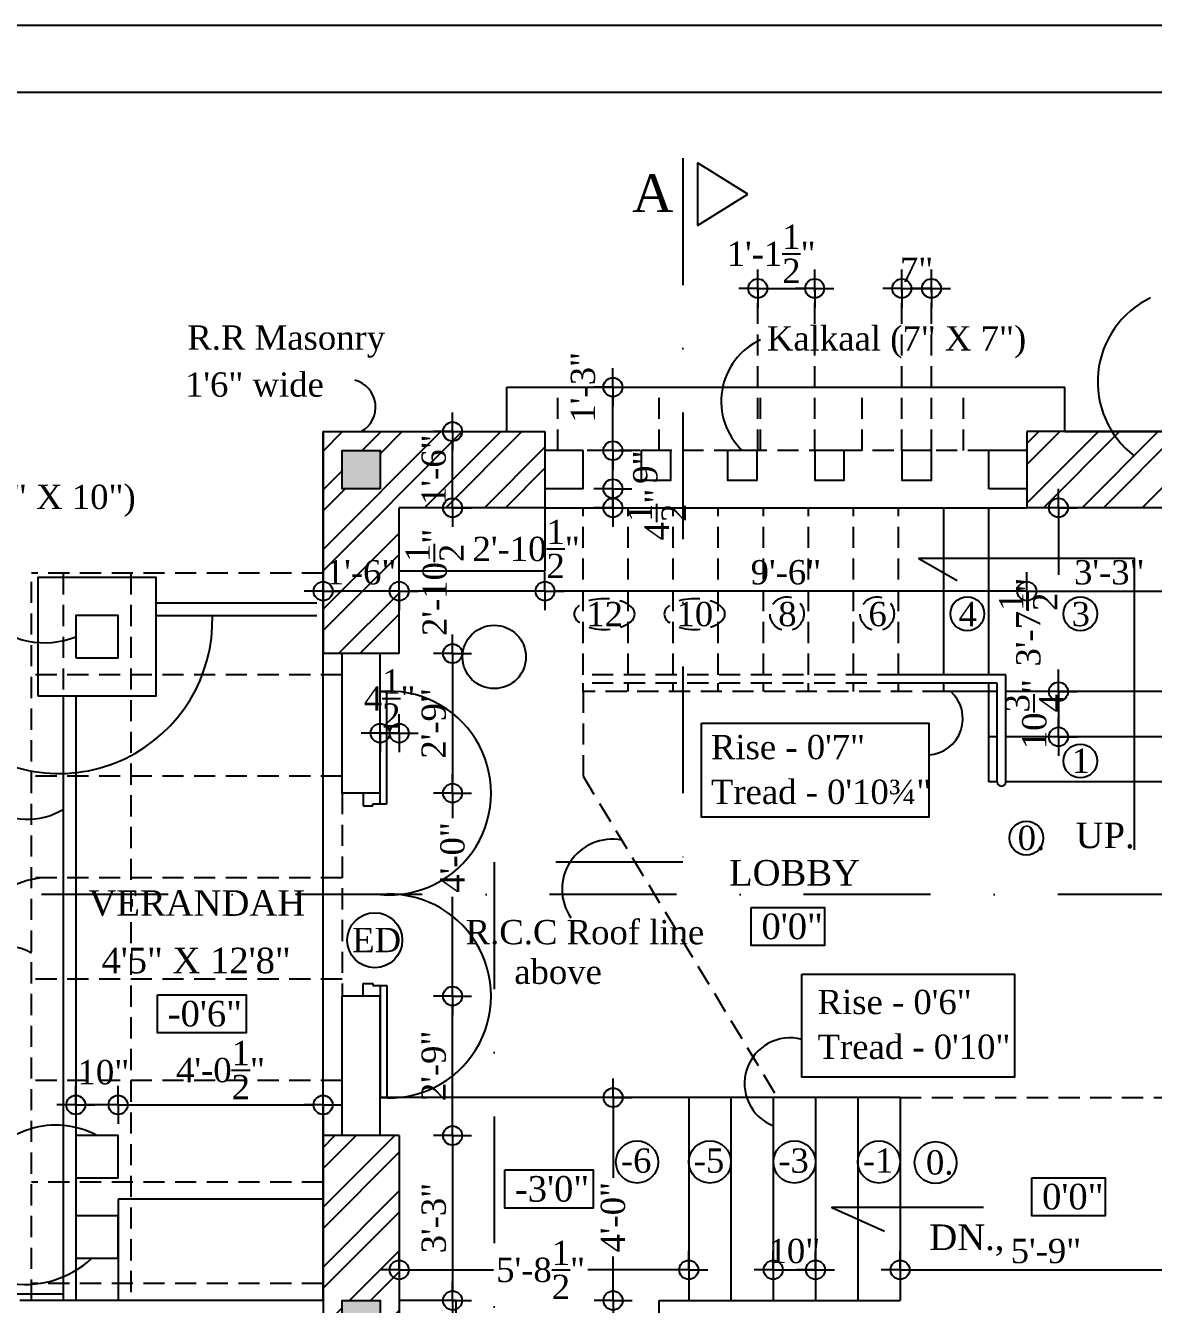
# Model space of a CAD drawing. Extents: x 13301 to 18078, y -1439 to 1911.
# Drawn here: x 13999.6 to 14266.4, y 551.4 to 853.8 of the extents above; entities that cross this region are included whole.
import ezdxf

# ---------------------------------------------------------------- set-up
doc = ezdxf.new("R2010")
doc.units = 0
doc.header["$LTSCALE"] = 20
doc.header["$MEASUREMENT"] = 0
doc.header["$PDMODE"] = 34
doc.header["$PDSIZE"] = 5
doc.linetypes.add('DASHDOT', pattern=[1, 0.5, -0.25, 0, -0.25])
doc.linetypes.add('HIDDEN', pattern=[0.375, 0.25, -0.125])
doc.layers.get('0').update_dxf_attribs({"linetype": 'CONTINUOUS'})
doc.layers.get('Defpoints').update_dxf_attribs({"linetype": 'CONTINUOUS'})
for name, color, linetype in [('border', 230, 'CONTINUOUS'), ('column', 31, 'CONTINUOUS'), ('DETTEXT', 7, 'CONTINUOUS'), ('DIMLINE', 254, 'CONTINUOUS'), ('DOOR', 1, 'CONTINUOUS'), ('door text', 2, 'CONTINUOUS'), ('FURN', 10, 'CONTINUOUS'), ('handrail', 1, 'CONTINUOUS'), ('HATCH', 252, 'CONTINUOUS'), ('kalkaal', 7, 'CONTINUOUS'), ('Secline', 13, 'CONTINUOUS'), ('Stone', 8, 'CONTINUOUS'), ('text', 2, 'CONTINUOUS'), ('wall', 13, 'CONTINUOUS')]:
    doc.layers.add(name, color=color, linetype=linetype)
doc.layers.add('correct', color=230, linetype='CONTINUOUS', plot=False)
doc.styles.add('style3', font='TIMES.TTF')
doc.styles.add('style5', font='TIMES.TTF')
doc.dimstyles.new('arch61', dxfattribs={"dimscale": 0, "dimtxt": 5.75, "dimasz": 2.25, "dimexe": 0.18, "dimexo": 0.0625, "dimgap": 1.5, "dimtad": 1, "dimzin": 3, "dimdsep": 46, "dimlunit": 4, "dimtxsty": 'style3', "dimblk": 'BLK', "dimcen": 0, "dimse1": 1, "dimse2": 1, "dimclrd": 256, "dimclrt": 3, "dimazin": 0, "dimtfac": 1, "dimtix": 1, "dimtmove": 2, "dimatfit": 3, "dimldrblk": 'NONE', "dimfxl": 0, "dimtolj": 1, "dimtzin": 0, "dimlwd": -1, "dimarcsym": 0})
pattern_1 = [(45, (0, 47.558), (-7.071068, 7.071068), []), (45, (0, 52.558), (-7.071068, 7.071068), [])]

# ---------------------------------------------------------------- blocks, each defined once
blk = doc.blocks.new('A$C3B4262AC')
at = {"layer": 'DOOR'}
for p, q in [((0, 4), (0, 0)), ((2.5, 4), (0, 4)), ((2.5, 2.25), (2.5, 4)), ((0, 0), (3, 0)), ((3, 2.25), (2.5, 2.25)), ((3, 0), (3, 2.25))]:
    blk.add_line(p, q, dxfattribs=at)
blk = doc.blocks.new('A$C240D2A6D')
at = {"color": 0}
blk.add_line((0.97, 2.5), (0.97, 2.5), dxfattribs=at)
at = {"layer": 'DOOR'}
for p, q in [((0, 45.5), (0, 72)), ((0, 72), (1.55, 72)), ((1.55, 45.5), (1.55, 72)), ((0, 45.5), (1.55, 45.5)), ((0, 2.5), (1.55, 2.5)), ((0, 2.5), (0, -24)), ((1.55, 2.5), (1.55, -24)), ((0, -24), (1.55, -24))]:
    blk.add_line(p, q, dxfattribs=at)
for centre in [(2.15, 48), (2.15, 0)]:
    blk.add_arc(centre, 24.1, 264.8724, 95.1276, dxfattribs=at)
at = {"yscale": 1.000001437762421, "rotation": 270}
for p, xscale, zscale in [((-4, 48), 1.000001437762421, 1.000001437762421), ((-4, 0), -1.000001437762421, 1.000001437762382)]:
    blk.add_blockref('A$C3B4262AC', p, dxfattribs=dict(at, xscale=xscale, zscale=zscale))
blk = doc.blocks.new('BLK')
for q in [(0, 2), (-2, 0), (0, -2), (2, 0)]:
    blk.add_line((0, 0), q)
blk.add_circle((0, 0), 1)
blk = doc.blocks.new('*D76')
at = {"layer": 'Defpoints', "color": 0, "transparency": 16777216}
for p in [(14099.79, 757.79), (14100.59, 757.79), (14099.79, 739.79)]:
    blk.add_point(p, dxfattribs=at)
at = {"layer": 'DIMLINE', "transparency": 16777216}
blk.add_line((14100.59, 742.04), (14100.59, 755.54), dxfattribs=at)
at = {"layer": 'DIMLINE', "transparency": 16777216, "xscale": 2.25, "yscale": 2.25, "zscale": 2.25}
for p, rotation in [((14100.59, 757.79), 90), ((14100.59, 739.79), 270)]:
    blk.add_blockref('BLK', p, dxfattribs=dict(at, rotation=rotation))
at = {"layer": 'DIMLINE', "color": 3, "transparency": 16777216, "insert": (14096.16, 748.79), "char_height": 5.75, "attachment_point": 5, "rotation": 90, "style": 'style3'}
blk.add_mtext('\\A1;1\'-6"', dxfattribs=at)
blk = doc.blocks.new('_None')
blk = doc.blocks.new('*D77')
at = {"layer": 'Defpoints', "color": 0}
for p in [(14069.95, 720.06), (14069.95, 718.42), (14087.95, 718.42)]:
    blk.add_point(p, dxfattribs=at)
at = {"layer": 'DIMLINE'}
blk.add_line((14085.7, 720.06), (14072.2, 720.06), dxfattribs=at)
at = {"layer": 'DIMLINE', "xscale": 2.25, "yscale": 2.25, "zscale": 2.25, "rotation": 180}
blk.add_blockref('BLK', (14069.95, 720.06), dxfattribs=at)
at = {"layer": 'DIMLINE', "xscale": 2.25, "yscale": 2.25, "zscale": 2.25}
blk.add_blockref('BLK', (14087.95, 720.06), dxfattribs=at)
at = {"layer": 'DIMLINE', "color": 3, "insert": (14078.95, 724.49), "char_height": 5.75, "attachment_point": 5, "style": 'style3'}
blk.add_mtext('\\A1;1\'-6"', dxfattribs=at)
blk = doc.blocks.new('*D78')
at = {"layer": 'Defpoints', "color": 0, "transparency": 16777216}
for p in [(14131.45, 768.29), (14138.52, 768.29), (14131.45, 753.29)]:
    blk.add_point(p, dxfattribs=at)
at = {"layer": 'DIMLINE', "transparency": 16777216}
blk.add_line((14138.52, 755.54), (14138.52, 766.04), dxfattribs=at)
at = {"layer": 'DIMLINE', "transparency": 16777216, "xscale": 2.25, "yscale": 2.25, "zscale": 2.25}
for p, rotation in [((14138.52, 768.29), 90), ((14138.52, 753.29), 270)]:
    blk.add_blockref('BLK', p, dxfattribs=dict(at, rotation=rotation))
at = {"layer": 'DIMLINE', "color": 3, "transparency": 16777216, "insert": (14131.45, 768.29), "char_height": 5.75, "attachment_point": 5, "rotation": 90, "style": 'style3'}
blk.add_mtext('\\A1;1\'-3"', dxfattribs=at)
blk = doc.blocks.new('*D79')
at = {"layer": 'Defpoints', "color": 0, "transparency": 16777216}
for p in [(14131.45, 753.29), (14138.52, 753.29), (14131.45, 744.29)]:
    blk.add_point(p, dxfattribs=at)
at = {"layer": 'DIMLINE', "transparency": 16777216}
blk.add_line((14138.52, 746.54), (14138.52, 751.04), dxfattribs=at)
at = {"layer": 'DIMLINE', "transparency": 16777216, "xscale": 2.25, "yscale": 2.25, "zscale": 2.25}
for p, rotation in [((14138.52, 753.29), 90), ((14138.52, 744.29), 270)]:
    blk.add_blockref('BLK', p, dxfattribs=dict(at, rotation=rotation))
at = {"layer": 'DIMLINE', "color": 3, "transparency": 16777216, "insert": (14146.2, 749.39), "char_height": 5.75, "attachment_point": 5, "rotation": 90, "style": 'style3'}
blk.add_mtext('\\A1;9"', dxfattribs=at)
blk = doc.blocks.new('*D80')
at = {"layer": 'Defpoints', "color": 0}
for p in [(14127.82, 744.29), (14127.82, 739.79), (14138.52, 739.79)]:
    blk.add_point(p, dxfattribs=at)
at = {"layer": 'DIMLINE'}
for p, q in [((14138.52, 746.54), (14138.52, 748.79)), ((14138.52, 744.29), (14138.52, 739.79)), ((14138.52, 737.54), (14138.52, 735.29))]:
    blk.add_line(p, q, dxfattribs=at)
at = {"layer": 'DIMLINE', "xscale": 2.25, "yscale": 2.25, "zscale": 2.25}
for p, rotation in [((14138.52, 744.29), 270), ((14138.52, 739.79), 90)]:
    blk.add_blockref('BLK', p, dxfattribs=dict(at, rotation=rotation))
at = {"layer": 'DIMLINE', "color": 3, "insert": (14148.88, 738.18), "char_height": 5.75, "attachment_point": 5, "rotation": 90, "style": 'style3'}
blk.add_mtext('\\A1;4{\\H1.000000x;\\S1/2;}"', dxfattribs=at)
blk = doc.blocks.new('*D81')
at = {"layer": 'Defpoints', "color": 0}
for p in [(14186.25, 791.66), (14172.78, 753.29), (14186.25, 753.29)]:
    blk.add_point(p, dxfattribs=at)
at = {"layer": 'DIMLINE'}
blk.add_line((14175.03, 791.66), (14184, 791.66), dxfattribs=at)
at = {"layer": 'DIMLINE', "xscale": 2.25, "yscale": 2.25, "zscale": 2.25, "rotation": 180}
blk.add_blockref('BLK', (14172.78, 791.66), dxfattribs=at)
at = {"layer": 'DIMLINE', "xscale": 2.25, "yscale": 2.25, "zscale": 2.25}
blk.add_blockref('BLK', (14186.25, 791.66), dxfattribs=at)
at = {"layer": 'DIMLINE', "color": 3, "insert": (14175.95, 799.85), "char_height": 5.75, "attachment_point": 5, "style": 'style3'}
blk.add_mtext('\\A1;1\'-1{\\H1.000000x;\\S1/2;}"', dxfattribs=at)
blk = doc.blocks.new('*D82')
at = {"layer": 'Defpoints', "color": 0}
for p in [(14213.85, 791.66), (14206.85, 753.29), (14213.85, 753.29)]:
    blk.add_point(p, dxfattribs=at)
at = {"layer": 'DIMLINE'}
for p, q in [((14204.6, 791.66), (14202.35, 791.66)), ((14206.85, 791.66), (14213.85, 791.66)), ((14216.1, 791.66), (14218.35, 791.66))]:
    blk.add_line(p, q, dxfattribs=at)
at = {"layer": 'DIMLINE', "xscale": 2.25, "yscale": 2.25, "zscale": 2.25}
blk.add_blockref('BLK', (14206.85, 791.66), dxfattribs=at)
at = {"layer": 'DIMLINE', "xscale": 2.25, "yscale": 2.25, "zscale": 2.25, "rotation": 180}
blk.add_blockref('BLK', (14213.85, 791.66), dxfattribs=at)
at = {"layer": 'DIMLINE', "color": 3, "insert": (14210.35, 796.09), "char_height": 5.75, "attachment_point": 5, "style": 'style3'}
blk.add_mtext('\\A1;7"', dxfattribs=at)
blk = doc.blocks.new('*D87')
at = {"layer": 'Defpoints', "color": 0, "transparency": 16777216}
for p in [(14176.45, 560.48), (14186.45, 560.48), (14186.45, 559.54)]:
    blk.add_point(p, dxfattribs=at)
at = {"layer": 'DIMLINE', "transparency": 16777216}
for p, q in [((14174.2, 559.54), (14171.95, 559.54)), ((14176.45, 559.54), (14186.45, 559.54)), ((14188.7, 559.54), (14190.95, 559.54))]:
    blk.add_line(p, q, dxfattribs=at)
at = {"layer": 'DIMLINE', "transparency": 16777216, "xscale": 2.25, "yscale": 2.25, "zscale": 2.25}
blk.add_blockref('BLK', (14176.45, 559.54), dxfattribs=at)
at = {"layer": 'DIMLINE', "transparency": 16777216, "xscale": 2.25, "yscale": 2.25, "zscale": 2.25, "rotation": 180}
blk.add_blockref('BLK', (14186.45, 559.54), dxfattribs=at)
at = {"layer": 'DIMLINE', "color": 3, "transparency": 16777216, "insert": (14181.45, 563.97), "char_height": 5.75, "attachment_point": 5, "style": 'style3'}
blk.add_mtext('\\A1;10"', dxfattribs=at)
blk = doc.blocks.new('*D116')
at = {"layer": 'Defpoints', "color": 0}
for p in [(14242.28, 739.79), (14243.91, 739.79), (14242.28, 696.29)]:
    blk.add_point(p, dxfattribs=at)
at = {"layer": 'DIMLINE'}
for p, q in [((14243.91, 737.54), (14243.91, 723.96)), ((14243.91, 698.54), (14243.91, 701.54))]:
    blk.add_line(p, q, dxfattribs=at)
at = {"layer": 'DIMLINE', "xscale": 2.25, "yscale": 2.25, "zscale": 2.25}
for p, rotation in [((14243.91, 739.79), 90), ((14243.91, 696.29), 270)]:
    blk.add_blockref('BLK', p, dxfattribs=dict(at, rotation=rotation))
at = {"layer": 'DIMLINE', "color": 3, "insert": (14236.78, 712.75), "char_height": 5.75, "attachment_point": 5, "rotation": 90, "style": 'style3'}
blk.add_mtext('\\A1;3\'-7{\\H1.000000x;\\S1/2;}"', dxfattribs=at)
blk = doc.blocks.new('*D117')
at = {"layer": 'Defpoints', "color": 0, "transparency": 16777216}
for p in [(14250.12, 696.29), (14243.91, 685.62), (14250.12, 685.62)]:
    blk.add_point(p, dxfattribs=at)
at = {"layer": 'DIMLINE', "transparency": 16777216}
blk.add_line((14243.91, 694.04), (14243.91, 687.87), dxfattribs=at)
at = {"layer": 'DIMLINE', "transparency": 16777216, "xscale": 2.25, "yscale": 2.25, "zscale": 2.25}
for p, rotation in [((14243.91, 696.29), 90), ((14243.91, 685.62), 270)]:
    blk.add_blockref('BLK', p, dxfattribs=dict(at, rotation=rotation))
at = {"layer": 'DIMLINE', "color": 3, "transparency": 16777216, "insert": (14238.19, 690.96), "char_height": 5.75, "attachment_point": 5, "rotation": 90, "style": 'style3'}
blk.add_mtext('\\A1;10{\\H1.000000x;\\S3/4;}"', dxfattribs=at)
blk = doc.blocks.new('*D120')
at = {"layer": 'Defpoints', "color": 0}
for p in [(14087.95, 739.79), (14100.59, 739.79), (14087.95, 705.29)]:
    blk.add_point(p, dxfattribs=at)
at = {"layer": 'DIMLINE'}
for p, q in [((14100.59, 737.54), (14100.59, 735.55)), ((14100.59, 707.54), (14100.59, 708.72))]:
    blk.add_line(p, q, dxfattribs=at)
at = {"layer": 'DIMLINE', "xscale": 2.25, "yscale": 2.25, "zscale": 2.25}
for p, rotation in [((14100.59, 739.79), 90), ((14100.59, 705.29), 270)]:
    blk.add_blockref('BLK', p, dxfattribs=dict(at, rotation=rotation))
at = {"layer": 'DIMLINE', "color": 3, "insert": (14096.34, 722.14), "char_height": 5.75, "attachment_point": 5, "rotation": 90, "style": 'style3'}
blk.add_mtext('\\A1;2\'-10{\\H1.000000x;\\S1/2;}"', dxfattribs=at)
blk = doc.blocks.new('*D121')
at = {"layer": 'Defpoints', "color": 0, "transparency": 16777216}
for p in [(14083.45, 705.29), (14083.45, 672.29), (14100.59, 672.29)]:
    blk.add_point(p, dxfattribs=at)
at = {"layer": 'DIMLINE', "transparency": 16777216}
blk.add_line((14100.59, 703.04), (14100.59, 674.54), dxfattribs=at)
at = {"layer": 'DIMLINE', "transparency": 16777216, "xscale": 2.25, "yscale": 2.25, "zscale": 2.25}
for p, rotation in [((14100.59, 705.29), 90), ((14100.59, 672.29), 270)]:
    blk.add_blockref('BLK', p, dxfattribs=dict(at, rotation=rotation))
at = {"layer": 'DIMLINE', "color": 3, "transparency": 16777216, "insert": (14096.15, 688.79), "char_height": 5.75, "attachment_point": 5, "rotation": 90, "style": 'style3'}
blk.add_mtext('\\A1;2\'-9"', dxfattribs=at)
blk = doc.blocks.new('*D122')
at = {"layer": 'Defpoints', "color": 0, "transparency": 16777216}
for p in [(14078.95, 672.29), (14079.45, 624.29), (14100.59, 624.29)]:
    blk.add_point(p, dxfattribs=at)
at = {"layer": 'DIMLINE', "transparency": 16777216}
for p, q in [((14100.59, 670.04), (14100.59, 666.4)), ((14100.59, 626.54), (14100.59, 647.79))]:
    blk.add_line(p, q, dxfattribs=at)
at = {"layer": 'DIMLINE', "transparency": 16777216, "xscale": 2.25, "yscale": 2.25, "zscale": 2.25}
for p, rotation in [((14100.59, 672.29), 90), ((14100.59, 624.29), 270)]:
    blk.add_blockref('BLK', p, dxfattribs=dict(at, rotation=rotation))
at = {"layer": 'DIMLINE', "color": 3, "transparency": 16777216, "insert": (14100.59, 657.09), "char_height": 5.75, "attachment_point": 5, "rotation": 90, "style": 'style3'}
blk.add_mtext('\\A1;4\'-0"', dxfattribs=at)
blk = doc.blocks.new('*D123')
at = {"layer": 'Defpoints', "color": 0, "transparency": 16777216}
for p in [(14083.45, 624.29), (14100.59, 624.29), (14083.45, 591.29)]:
    blk.add_point(p, dxfattribs=at)
at = {"layer": 'DIMLINE', "transparency": 16777216}
blk.add_line((14100.59, 593.54), (14100.59, 622.04), dxfattribs=at)
at = {"layer": 'DIMLINE', "transparency": 16777216, "xscale": 2.25, "yscale": 2.25, "zscale": 2.25}
for p, rotation in [((14100.59, 624.29), 90), ((14100.59, 591.29), 270)]:
    blk.add_blockref('BLK', p, dxfattribs=dict(at, rotation=rotation))
at = {"layer": 'DIMLINE', "color": 3, "transparency": 16777216, "insert": (14096.15, 607.79), "char_height": 5.75, "attachment_point": 5, "rotation": 90, "style": 'style3'}
blk.add_mtext('\\A1;2\'-9"', dxfattribs=at)
blk = doc.blocks.new('*D124')
at = {"layer": 'Defpoints', "color": 0, "transparency": 16777216}
for p in [(14087.95, 591.29), (14087.95, 552.29), (14100.59, 552.29)]:
    blk.add_point(p, dxfattribs=at)
at = {"layer": 'DIMLINE', "transparency": 16777216}
blk.add_line((14100.59, 589.04), (14100.59, 554.54), dxfattribs=at)
at = {"layer": 'DIMLINE', "transparency": 16777216, "xscale": 2.25, "yscale": 2.25, "zscale": 2.25}
for p, rotation in [((14100.59, 591.29), 90), ((14100.59, 552.29), 270)]:
    blk.add_blockref('BLK', p, dxfattribs=dict(at, rotation=rotation))
at = {"layer": 'DIMLINE', "color": 3, "transparency": 16777216, "insert": (14096.16, 571.79), "char_height": 5.75, "attachment_point": 5, "rotation": 90, "style": 'style3'}
blk.add_mtext('\\A1;3\'-3"', dxfattribs=at)
blk = doc.blocks.new('*D125')
at = {"layer": 'Defpoints', "color": 0, "transparency": 16777216}
for p in [(14087.95, 591.29), (14156.45, 572.42), (14156.45, 559.54)]:
    blk.add_point(p, dxfattribs=at)
at = {"layer": 'DIMLINE', "transparency": 16777216}
for p, q in [((14090.2, 559.54), (14110.24, 559.54)), ((14154.2, 559.54), (14132.59, 559.54))]:
    blk.add_line(p, q, dxfattribs=at)
at = {"layer": 'DIMLINE', "transparency": 16777216, "xscale": 2.25, "yscale": 2.25, "zscale": 2.25, "rotation": 180}
blk.add_blockref('BLK', (14087.95, 559.54), dxfattribs=at)
at = {"layer": 'DIMLINE', "transparency": 16777216, "xscale": 2.25, "yscale": 2.25, "zscale": 2.25}
blk.add_blockref('BLK', (14156.45, 559.54), dxfattribs=at)
at = {"layer": 'DIMLINE', "color": 3, "transparency": 16777216, "insert": (14121.42, 559.54), "char_height": 5.75, "attachment_point": 5, "style": 'style3'}
blk.add_mtext('\\A1;5\'-8{\\H1.000000x;\\S1/2;}"', dxfattribs=at)
blk = doc.blocks.new('*D126')
at = {"layer": 'Defpoints', "color": 0, "transparency": 16777216}
for p in [(14206.45, 573.14), (14275.45, 573.14), (14275.45, 559.54)]:
    blk.add_point(p, dxfattribs=at)
at = {"layer": 'DIMLINE', "transparency": 16777216}
blk.add_line((14208.7, 559.54), (14273.2, 559.54), dxfattribs=at)
at = {"layer": 'DIMLINE', "transparency": 16777216, "xscale": 2.25, "yscale": 2.25, "zscale": 2.25, "rotation": 180}
blk.add_blockref('BLK', (14206.45, 559.54), dxfattribs=at)
at = {"layer": 'DIMLINE', "transparency": 16777216, "xscale": 2.25, "yscale": 2.25, "zscale": 2.25}
blk.add_blockref('BLK', (14275.45, 559.54), dxfattribs=at)
at = {"layer": 'DIMLINE', "color": 3, "transparency": 16777216, "insert": (14240.95, 563.97), "char_height": 5.75, "attachment_point": 5, "style": 'style3'}
blk.add_mtext('\\A1;5\'-9"', dxfattribs=at)
blk = doc.blocks.new('*D127')
at = {"layer": 'Defpoints', "color": 0}
for p in [(14138.55, 600.29), (14156.45, 600.29), (14156.45, 552.29)]:
    blk.add_point(p, dxfattribs=at)
at = {"layer": 'DIMLINE'}
for p, q in [((14138.55, 598.04), (14138.55, 581.3)), ((14138.55, 554.54), (14138.55, 562.68))]:
    blk.add_line(p, q, dxfattribs=at)
at = {"layer": 'DIMLINE', "xscale": 2.25, "yscale": 2.25, "zscale": 2.25}
for p, rotation in [((14138.55, 600.29), 90), ((14138.55, 552.29), 270)]:
    blk.add_blockref('BLK', p, dxfattribs=dict(at, rotation=rotation))
at = {"layer": 'DIMLINE', "color": 3, "insert": (14138.55, 571.99), "char_height": 5.75, "attachment_point": 5, "rotation": 90, "style": 'style3'}
blk.add_mtext('\\A1;4\'-0"', dxfattribs=at)
blk = doc.blocks.new('*D202')
at = {"layer": 'Defpoints', "color": 0}
for p in [(14069.95, 598.55), (14021.45, 576.29), (14069.95, 576.29)]:
    blk.add_point(p, dxfattribs=at)
at = {"layer": 'DIMLINE'}
blk.add_line((14023.7, 598.55), (14067.7, 598.55), dxfattribs=at)
at = {"layer": 'DIMLINE', "xscale": 2.25, "yscale": 2.25, "zscale": 2.25, "rotation": 180}
blk.add_blockref('BLK', (14021.45, 598.55), dxfattribs=at)
at = {"layer": 'DIMLINE', "xscale": 2.25, "yscale": 2.25, "zscale": 2.25}
blk.add_blockref('BLK', (14069.95, 598.55), dxfattribs=at)
at = {"layer": 'DIMLINE', "color": 3, "insert": (14045.7, 606.8), "char_height": 5.75, "attachment_point": 5, "style": 'style3'}
blk.add_mtext('\\A1;4\'-0{\\H1.000000x;\\S1/2;}"', dxfattribs=at)
blk = doc.blocks.new('*D203')
at = {"layer": 'Defpoints', "color": 0}
for p in [(14011.45, 598.55), (14011.45, 591.29), (14021.45, 591.29)]:
    blk.add_point(p, dxfattribs=at)
at = {"layer": 'DIMLINE'}
blk.add_line((14019.2, 598.55), (14013.7, 598.55), dxfattribs=at)
at = {"layer": 'DIMLINE', "xscale": 2.25, "yscale": 2.25, "zscale": 2.25, "rotation": 180}
blk.add_blockref('BLK', (14011.45, 598.55), dxfattribs=at)
at = {"layer": 'DIMLINE', "xscale": 2.25, "yscale": 2.25, "zscale": 2.25}
blk.add_blockref('BLK', (14021.45, 598.55), dxfattribs=at)
at = {"layer": 'DIMLINE', "color": 3, "insert": (14017.99, 606.26), "char_height": 5.75, "attachment_point": 5, "style": 'style3'}
blk.add_mtext('\\A1;10"', dxfattribs=at)
blk = doc.blocks.new('*D205')
at = {"layer": 'Defpoints', "color": 0}
for p in [(14087.95, 739.79), (14122.45, 739.79), (14087.95, 720.06)]:
    blk.add_point(p, dxfattribs=at)
at = {"layer": 'DIMLINE'}
blk.add_line((14120.2, 720.06), (14090.2, 720.06), dxfattribs=at)
at = {"layer": 'DIMLINE', "xscale": 2.25, "yscale": 2.25, "zscale": 2.25, "rotation": 180}
blk.add_blockref('BLK', (14087.95, 720.06), dxfattribs=at)
at = {"layer": 'DIMLINE', "xscale": 2.25, "yscale": 2.25, "zscale": 2.25}
blk.add_blockref('BLK', (14122.45, 720.06), dxfattribs=at)
at = {"layer": 'DIMLINE', "color": 3, "insert": (14118, 730.05), "char_height": 5.75, "attachment_point": 5, "style": 'style3'}
blk.add_mtext('\\A1;2\'-10{\\H1.000000x;\\S1/2;}"', dxfattribs=at)
blk = doc.blocks.new('*D206')
at = {"layer": 'Defpoints', "color": 0}
for p in [(14122.45, 739.79), (14236.45, 739.79), (14122.45, 720.06)]:
    blk.add_point(p, dxfattribs=at)
at = {"layer": 'DIMLINE'}
blk.add_line((14234.2, 720.06), (14124.7, 720.06), dxfattribs=at)
at = {"layer": 'DIMLINE', "xscale": 2.25, "yscale": 2.25, "zscale": 2.25, "rotation": 180}
blk.add_blockref('BLK', (14122.45, 720.06), dxfattribs=at)
at = {"layer": 'DIMLINE', "xscale": 2.25, "yscale": 2.25, "zscale": 2.25}
blk.add_blockref('BLK', (14236.45, 720.06), dxfattribs=at)
at = {"layer": 'DIMLINE', "color": 3, "insert": (14179.45, 724.5), "char_height": 5.75, "attachment_point": 5, "style": 'style3'}
blk.add_mtext('\\A1;9\'-6"', dxfattribs=at)
blk = doc.blocks.new('*D207')
at = {"layer": 'Defpoints', "color": 0}
for p in [(14236.45, 739.79), (14275.45, 739.79), (14275.45, 720.06)]:
    blk.add_point(p, dxfattribs=at)
at = {"layer": 'DIMLINE'}
blk.add_line((14238.7, 720.06), (14273.2, 720.06), dxfattribs=at)
at = {"layer": 'DIMLINE', "xscale": 2.25, "yscale": 2.25, "zscale": 2.25, "rotation": 180}
blk.add_blockref('BLK', (14236.45, 720.06), dxfattribs=at)
at = {"layer": 'DIMLINE', "xscale": 2.25, "yscale": 2.25, "zscale": 2.25}
blk.add_blockref('BLK', (14275.45, 720.06), dxfattribs=at)
at = {"layer": 'DIMLINE', "color": 3, "insert": (14255.95, 724.49), "char_height": 5.75, "attachment_point": 5, "style": 'style3'}
blk.add_mtext('\\A1;3\'-3"', dxfattribs=at)
blk = doc.blocks.new('*D208')
at = {"layer": 'Defpoints', "color": 0}
for p in [(14083.45, 705.29), (14087.95, 705.29), (14083.45, 686.47)]:
    blk.add_point(p, dxfattribs=at)
at = {"layer": 'DIMLINE'}
for p, q in [((14081.2, 686.47), (14078.95, 686.47)), ((14087.95, 686.47), (14083.45, 686.47)), ((14090.2, 686.47), (14092.45, 686.47))]:
    blk.add_line(p, q, dxfattribs=at)
at = {"layer": 'DIMLINE', "xscale": 2.25, "yscale": 2.25, "zscale": 2.25}
blk.add_blockref('BLK', (14083.45, 686.47), dxfattribs=at)
at = {"layer": 'DIMLINE', "xscale": 2.25, "yscale": 2.25, "zscale": 2.25, "rotation": 180}
blk.add_blockref('BLK', (14087.95, 686.47), dxfattribs=at)
at = {"layer": 'DIMLINE', "color": 3, "insert": (14085.7, 694.67), "char_height": 5.75, "attachment_point": 5, "style": 'style3'}
blk.add_mtext('\\A1;4{\\H1.000000x;\\S1/2;}"', dxfattribs=at)

msp = doc.modelspace()

# ---------------------------------------------------------------- hatches: boundary and pattern name
at = {"layer": 'HATCH'}
for points in [[(14074.45, 744.29), (14083.45, 744.29), (14083.45, 753.29), (14074.45, 753.29)], [(14083.45, 543.29), (14083.45, 552.29), (14074.45, 552.29), (14074.45, 543.29)]]:
    msp.add_hatch(color=8, dxfattribs=at).paths.add_polyline_path(points)
at = {"layer": 'Stone', "ltscale": 5}
h = msp.add_hatch(dxfattribs=at)
h.set_pattern_fill('STEEL', color=256, scale=80, style=0)
h.set_pattern_definition(pattern_1)
h.paths.add_polyline_path([(14122.45, 739.79), (14122.45, 757.79), (14069.95, 757.79), (14069.95, 705.29), (14087.95, 705.29), (14087.95, 739.79)])
h.paths.add_polyline_path([(14083.45, 744.29), (14074.45, 744.29), (14074.45, 753.29), (14083.45, 753.29)], flags=16)
h = msp.add_hatch(dxfattribs=at)
h.set_pattern_fill('STEEL', color=256, scale=80, style=0)
h.set_pattern_definition(pattern_1)
h.paths.add_polyline_path([(14288.95, 744.29), (14275.45, 744.29), (14275.45, 753.29), (14288.95, 753.29), (14288.95, 757.79), (14236.45, 757.79), (14236.45, 739.79), (14288.95, 739.79)])
h = msp.add_hatch(dxfattribs=at)
h.set_pattern_fill('STEEL', color=256, scale=80, style=0)
h.set_pattern_definition(pattern_1)
h.paths.add_polyline_path([(14087.95, 591.29), (14069.95, 591.29), (14069.95, 538.79), (14087.95, 538.79)])
h.paths.add_polyline_path([(14083.45, 552.29), (14083.45, 543.29), (14074.45, 543.29), (14074.45, 552.29)], flags=16)

# ---------------------------------------------------------------- linework, layer by layer
for p, q in [((14113.45, 768.29), (14245.45, 768.29)), ((14113.45, 757.79), (14113.45, 768.29)), ((14245.45, 757.79), (14245.45, 768.29)), ((14069.95, 757.79), (14113.45, 757.79)), ((14069.95, 552.29), (14069.95, 757.79)), ((14245.45, 757.79), (14677.45, 757.79)), ((14122.45, 739.79), (14236.45, 739.79)), ((14216.783, 700.29), (14216.783, 739.79)), ((14227.45, 700.29), (14227.45, 739.79)), ((14030.45, 717.29), (14068.45, 717.29)), ((14030.45, 714.29), (14068.45, 714.29)), ((14131.45, 696.29), (14131.45, 698.29)), ((14142.116, 696.29), (14142.116, 698.29)), ((14152.783, 696.29), (14152.783, 698.29)), ((14163.45, 696.29), (14163.45, 698.29)), ((14174.116, 696.29), (14174.116, 698.29)), ((14184.783, 696.29), (14184.783, 698.29)), ((14195.45, 696.29), (14195.45, 698.29)), ((14206.116, 696.29), (14206.116, 698.29)), ((14216.783, 696.29), (14216.783, 698.29)), ((14227.45, 696.29), (14216.783, 696.29)), ((14227.45, 674.957), (14227.45, 698.29)), ((14229.45, 696.29), (14227.45, 696.29)), ((14275.45, 696.29), (14231.45, 696.29)), ((14008.45, 695.29), (14008.45, 552.29)), ((14011.45, 695.29), (14011.45, 552.29)), ((14229.45, 685.624), (14227.45, 685.624)), ((14275.45, 685.624), (14231.45, 685.624)), ((14229.45, 674.957), (14227.45, 674.957)), ((14275.45, 674.957), (14231.45, 674.957)), ((14206.45, 600.29), (14083.45, 600.29)), ((14156.45, 600.29), (14156.45, 552.29)), ((14166.45, 600.29), (14166.45, 552.29)), ((14176.45, 600.29), (14176.45, 552.29)), ((14186.45, 600.29), (14186.45, 552.29)), ((14196.45, 600.29), (14196.45, 552.29)), ((14206.45, 600.29), (14206.45, 552.29)), ((14069.95, 576.29), (14021.45, 576.29)), ((14021.45, 576.29), (14021.45, 552.29)), ((14008.45, 553.79), (13886.95, 553.79)), ((14149.45, 543.29), (14149.45, 552.29)), ((14149.45, 552.29), (14206.45, 552.29))]:
    msp.add_line(p, q)
at = {"linetype": 'HIDDEN'}
for p, q in [((14125.45, 753.29), (14125.45, 768.29)), ((14149.45, 753.29), (14149.45, 768.29)), ((14173.45, 753.29), (14173.45, 768.29)), ((14197.45, 753.29), (14197.45, 768.29)), ((14221.45, 753.29), (14221.45, 768.29)), ((14227.45, 753.29), (14131.45, 753.29)), ((14131.45, 700.29), (14131.45, 739.79)), ((14142.116, 700.29), (14142.116, 739.79)), ((14152.783, 700.29), (14152.783, 739.79)), ((14163.45, 700.29), (14163.45, 739.79)), ((14174.116, 700.29), (14174.116, 739.79)), ((14184.783, 700.29), (14184.783, 739.79)), ((14195.45, 700.29), (14195.45, 739.79)), ((14206.116, 700.29), (14206.116, 739.79)), ((14216.783, 696.29), (14131.45, 696.29)), ((14131.45, 696.29), (14131.45, 676.29)), ((14131.45, 676.29), (14177.45, 600.29)), ((14206.45, 600.29), (14275.45, 600.29))]:
    msp.add_line(p, q, dxfattribs=at)
at = {"layer": 'border'}
msp.add_line((14786.854, 837.963), (13794.405, 837.963), dxfattribs=at)
at = {"layer": 'column'}
for points in [[(14083.45, 744.29), (14074.45, 744.29), (14074.45, 753.29), (14083.45, 753.29)], [(14083.45, 543.29), (14074.45, 543.29), (14074.45, 552.29), (14083.45, 552.29)]]:
    msp.add_lwpolyline(points, close=True, dxfattribs=at)
at = {"layer": 'correct', "color": 3}
msp.add_lwpolyline([(13794.405, -339.116), (14786.854, -339.116), (14786.854, 853.823), (13794.405, 853.823)], close=True, dxfattribs=at)
at = {"layer": 'DETTEXT'}
for points in [[(14159.46, 688.872), (14213.28, 688.872), (14213.28, 666.616), (14159.46, 666.616)], [(14183.2, 629.457), (14233.499, 629.457), (14233.499, 605.149), (14183.2, 605.149)]]:
    msp.add_lwpolyline(points, close=True, dxfattribs=at)
at = {"layer": 'DETTEXT', "linetype": 'HIDDEN'}
for centre in [(14179.685, 714.707), (14201.018, 714.707)]:
    msp.add_circle(centre, 4.009, dxfattribs=at)
at = {"layer": 'DETTEXT'}
for centre, radius in [((14222.352, 714.707), 4.009), ((14249.094, 714.707), 4.009), ((14249.094, 679.891), 4.009), ((14236.329, 661.665), 4.009), ((14144.227, 585.063), 4.991), ((14161.462, 585.063), 4.991), ((14181.462, 585.063), 4.991), ((14201.462, 585.063), 4.991), ((14214.854, 584.908), 4.97)]:
    msp.add_circle(centre, radius, dxfattribs=at)
for centre, radius, start, end in [((14275.223, 769.547), 22.03, 115.64274, 232.71568), ((14180.216, 764.947), 16.074, 115.04133, 226.487), ((14075.793, 763.55), 6.594, 299.13141, 75.45899), ((14004.036, 727.977), 20.104, 160.84672, 291.63989), ((14007.475, 713.232), 36.303, 229.64309, 1.67144), ((14212.751, 689.895), 8.556, 273.54399, 48.3732), ((14000.031, 682.473), 16.359, 169.0945, 300.96879), ((14138.318, 649.559), 11.838, 78.89229, 214.75528), ((14005.132, 632.692), 19.604, 91.31093, 201.72277), ((13995.918, 626.855), 9.108, 56.46347, 188.96401), ((14180.438, 603.633), 10.789, 75.16382, 248.30605), ((14006.731, 573.604), 20.18, 61.21173, 153.98677), ((13999.523, 579.216), 23.12, 204.6588, 312.93757)]:
    msp.add_arc(centre, radius, start, end, dxfattribs=at)
at = {"layer": 'DETTEXT', "linetype": 'HIDDEN', "extrusion": (0, 0, -1)}
for centre in [(14136.512, 714.645), (14157.846, 714.645)]:
    msp.add_ellipse(centre, major_axis=(7.185, 0), ratio=0.505597, dxfattribs=at)
at = {"layer": 'DIMLINE', "color": 8, "linetype": 'HIDDEN'}
for p, q in [((14172.783, 753.29), (14172.783, 791.658)), ((14186.25, 753.29), (14186.25, 791.658)), ((14206.85, 753.29), (14206.85, 791.658)), ((14213.85, 753.29), (14213.85, 791.658))]:
    msp.add_line(p, q, dxfattribs=at)
at = {"layer": 'DIMLINE'}
msp.add_line((14069.95, 598.553), (14069.95, 591.29), dxfattribs=at)
at = {"layer": 'door text', "color": 7}
msp.add_circle((14082.191, 637.503), 6.51, dxfattribs=at)
at = {"layer": 'FURN'}
for p, q in [((14122.45, 739.79), (14122.45, 724.79)), ((14122.45, 724.79), (14087.95, 724.79))]:
    msp.add_line(p, q, dxfattribs=at)
msp.add_circle((14110.443, 704.507), 7.5, dxfattribs=at)
at = {"layer": 'handrail', "linetype": 'HIDDEN'}
for p, q in [((14206.116, 700.29), (14131.45, 700.29)), ((14206.116, 698.29), (14131.45, 698.29))]:
    msp.add_line(p, q, dxfattribs=at)
at = {"layer": 'handrail'}
for p, q in [((14231.45, 700.29), (14206.116, 700.29)), ((14231.45, 674.957), (14231.45, 700.29)), ((14229.45, 698.29), (14206.116, 698.29)), ((14229.45, 674.957), (14229.45, 698.29))]:
    msp.add_line(p, q, dxfattribs=at)
msp.add_arc((14230.45, 674.957), 1, 180, 0, dxfattribs=at)
at = {"layer": 'kalkaal', "linetype": 'HIDDEN'}
for p, q in [((14069.95, 724.29), (14000.95, 724.29)), ((14000.95, 552.29), (14000.95, 724.29)), ((14008.45, 724.29), (14008.45, 552.29)), ((14024.45, 724.29), (14024.45, 552.29)), ((14074.45, 700.29), (14000.95, 700.29)), ((14074.45, 676.29), (14000.95, 676.29)), ((14074.45, 672.29), (14074.45, 624.29)), ((14074.45, 652.29), (14000.95, 652.29)), ((14074.45, 628.29), (14000.95, 628.29)), ((14074.45, 604.29), (14000.95, 604.29)), ((14069.95, 580.29), (14000.95, 580.29)), ((14069.95, 556.29), (14000.95, 556.29))]:
    msp.add_line(p, q, dxfattribs=at)
at = {"layer": 'kalkaal'}
for points in [[(14145.183, 753.29), (14145.183, 746.29), (14152.183, 746.29), (14152.183, 753.29), (14145.183, 753.29)], [(14165.65, 753.29), (14165.65, 746.29), (14172.65, 746.29), (14172.65, 753.29), (14165.65, 753.29)], [(14186.25, 753.29), (14186.25, 746.29), (14193.25, 746.29), (14193.25, 753.29), (14186.25, 753.29)], [(14206.85, 753.29), (14206.85, 746.29), (14213.85, 746.29), (14213.85, 753.29), (14206.85, 753.29)]]:
    msp.add_lwpolyline(points, dxfattribs=at)
msp.add_lwpolyline([(14002.45, 695.29), (14030.45, 695.29), (14030.45, 723.29), (14002.45, 723.29)], close=True, dxfattribs=at)
at = {"layer": 'Secline', "linetype": 'DASHDOT', "ltscale": 3}
msp.add_line((14754.534, 648.29), (13901.384, 648.29), dxfattribs=at)
msp.add_lwpolyline([(14155.028, 822.45), (14155.028, 655.938), (14110.443, 655.938), (14110.443, -256.172)], dxfattribs=at)
at = {"layer": 'Secline', "linetype": 'DASHDOT', "ltscale": 5}
msp.add_lwpolyline([(14170.414, 813.95), (14158.49, 821.334), (14158.49, 806.566)], close=True, dxfattribs=at)
at = {"layer": 'text'}
for points in [[(14261.935, 658.859), (14261.935, 727.76), (14210.925, 727.76), (14219.972, 722.592)], [(14226.149, 574.313), (14190.287, 574.313), (14202.789, 568.683)]]:
    msp.add_lwpolyline(points, dxfattribs=at)
for points in [[(14171.246, 645.247), (14188.597, 645.247), (14188.597, 636.222), (14171.246, 636.222)], [(14030.785, 624.607), (14051.725, 624.607), (14051.725, 615.582), (14030.785, 615.582)], [(14112.918, 583.177), (14133.858, 583.177), (14133.858, 574.152), (14112.918, 574.152)], [(14237.631, 581.335), (14254.982, 581.335), (14254.982, 572.31), (14237.631, 572.31)]]:
    msp.add_lwpolyline(points, close=True, dxfattribs=at)
at = {"layer": 'wall'}
for p, q in [((14069.95, 757.79), (14122.45, 757.79)), ((14069.95, 757.79), (14069.95, 705.29)), ((14122.45, 757.79), (14122.45, 739.79)), ((14288.95, 757.79), (14236.45, 757.79)), ((14236.45, 757.79), (14236.45, 739.79)), ((14131.45, 753.29), (14122.45, 753.29)), ((14131.45, 744.29), (14131.45, 753.29)), ((14236.45, 753.29), (14227.45, 753.29)), ((14227.45, 744.29), (14227.45, 753.29)), ((14131.45, 744.29), (14122.45, 744.29)), ((14236.45, 744.29), (14227.45, 744.29)), ((14122.45, 739.79), (14087.95, 739.79)), ((14087.95, 705.29), (14087.95, 739.79)), ((14275.45, 739.79), (14236.45, 739.79)), ((14087.95, 705.29), (14069.95, 705.29)), ((14074.45, 672.29), (14074.45, 705.29)), ((14083.45, 672.29), (14083.45, 705.29)), ((14074.45, 672.29), (14074.45, 672.29)), ((14083.45, 672.29), (14074.45, 672.29)), ((14074.45, 591.29), (14074.45, 624.29)), ((14083.45, 624.29), (14074.45, 624.29)), ((14083.45, 591.29), (14083.45, 624.29)), ((14087.95, 591.29), (14069.95, 591.29)), ((14069.95, 591.29), (14069.95, 538.79)), ((14087.95, 591.29), (14087.95, 538.79)), ((14069.95, 552.29), (13998.2, 552.29)), ((14101.45, 552.29), (14087.95, 552.29)), ((14101.45, 543.29), (14101.45, 552.29))]:
    msp.add_line(p, q, dxfattribs=at)
for points in [[(14011.45, 704.29), (14021.45, 704.29), (14021.45, 714.29), (14011.45, 714.29)], [(14011.45, 581.29), (14021.45, 581.29), (14021.45, 591.29), (14011.45, 591.29)], [(14011.45, 562.29), (14021.45, 562.29), (14021.45, 572.29), (14011.45, 572.29)]]:
    msp.add_lwpolyline(points, close=True, dxfattribs=at)

# ---------------------------------------------------------------- block references
at = {"layer": 'DOOR'}
msp.add_blockref('A$C240D2A6D', (14083.45, 624.29), dxfattribs=at)

# ---------------------------------------------------------------- texts
at = {"layer": 'DETTEXT', "style": 'style5'}
for s, p in [('R.R Masonry ', (14037.832, 777.164)), ('Kalkaal (7" X 7")', (14174.942, 776.975)), (' 1\'6" wide', (14035.125, 766.054)), ('Kalkaal (10" X 10")', (13955.597, 739.478)), ('Rise - 0\'7"', (14161.699, 680.315)), ('Tread - 0\'10¾"', (14161.699, 669.721)), ('R.C.C Roof line', (14103.675, 636.547)), ('above', (14115.176, 627.174)), ('Rise - 0\'6"', (14186.93, 620.02)), ('Tread - 0\'10"', (14186.93, 609.426))]:
    msp.add_text(s, height=5.75, dxfattribs=at).set_placement(p)
at = {"layer": 'DETTEXT', "color": 7, "style": 'style5'}
for s, height, p in [('12', 5.7389, (14132.238, 711.778)), ('10', 5.7389, (14153.571, 711.778)), ('8', 5.739, (14177.63, 711.778)), ('6', 5.739, (14198.964, 711.778)), ('4', 5.739, (14220.297, 711.778)), ('3', 5.739, (14247.04, 711.778)), ('1', 5.739, (14247.04, 677.069)), ('0.', 5.7389, (14234.274, 658.843)), ('-6', 5.7389, (14140.408, 582.526)), ('-5', 5.7389, (14157.643, 582.526)), ('-3', 5.7389, (14177.643, 582.526)), ('-1', 5.7389, (14197.643, 582.526)), ('0.', 5.7389, (14212.578, 582.085))]:
    msp.add_text(s, height=height, dxfattribs=at).set_placement(p)
at = {"layer": 'door text', "style": 'style5'}
msp.add_text('ED', height=5.75, dxfattribs=at).set_placement((14076.837, 634.68))
at = {"layer": 'Secline', "linetype": 'DASHDOT', "ltscale": 5, "style": 'style5'}
msp.add_text('A', height=8.937, dxfattribs=at).set_placement((14143.046, 809.714))
at = {"layer": 'text', "style": 'style5'}
for s, height, p in [('UP.', 6.0504, (14247.977, 659.282)), ('LOBBY', 6.0504, (14165.994, 650.43)), ('VERANDAH', 6.0504, (14014.452, 643.277)), ('0\'0"', 6.0504, (14173.661, 637.749)), ('4\'5" X 12\'8"', 6.05042, (14017.531, 629.684)), ('-0\'6"', 6.0504, (14033.2, 617.109)), ('-3\'0"', 6.0504, (14115.332, 575.679)), ('0\'0"', 6.0504, (14240.045, 573.837)), ('DN.,', 6.0504, (14213.375, 564.232))]:
    msp.add_text(s, height=height, dxfattribs=at).set_placement(p)

# ---------------------------------------------------------------- dimensions: what is measured, and where the dimension line sits
at = {"layer": 'DIMLINE'}
for base, p1, p2, override, picture, middle in [((14186.25, 791.658), (14172.783, 753.29), (14186.25, 753.29), {"dimscale": 1}, '*D81', (14175.948, 799.854)), ((14087.95, 720.065), (14122.45, 739.79), (14087.95, 739.79), {"dimscale": 1, "dimfxl": 0.25}, '*D205', (14117.999, 730.053)), ((14011.45, 598.553), (14021.45, 591.29), (14011.45, 591.29), {"dimscale": 1, "dimfxl": 0.25}, '*D203', (14017.994, 606.264)), ((14156.45, 559.542), (14087.95, 591.29), (14156.45, 572.42), {"dimscale": 1, "dimfxl": 0.25}, '*D125', (14121.417, 559.542))]:
    dim = msp.add_linear_dim(base=base, p1=p1, p2=p2, dimstyle='arch61', override=override, dxfattribs=at)
    dim.commit()
    dim.dimension.update_dxf_attribs({"geometry": picture, "text_midpoint": middle, "dimtype": 160})
for base, p1, p2, override, picture, middle in [((14213.85, 791.658), (14206.85, 753.29), (14213.85, 753.29), {"dimscale": 1}, '*D82', (14210.35, 796.091)), ((14122.45, 720.065), (14236.45, 739.79), (14122.45, 739.79), {"dimscale": 1, "dimfxl": 0.25}, '*D206', (14179.45, 724.498)), ((14275.45, 720.065), (14236.45, 739.79), (14275.45, 739.79), {"dimscale": 1, "dimfxl": 0.25}, '*D207', (14255.95, 724.49)), ((14069.95, 720.065), (14087.95, 718.424), (14069.95, 718.424), {"dimscale": 1}, '*D77', (14078.95, 724.49)), ((14083.45, 686.471), (14087.95, 705.29), (14083.45, 705.29), {"dimscale": 1, "dimfxl": 0.25}, '*D208', (14085.7, 694.667)), ((14069.95, 598.553), (14021.45, 576.29), (14069.95, 576.29), {"dimscale": 1, "dimfxl": 0.25}, '*D202', (14045.7, 606.798)), ((14275.45, 559.542), (14206.45, 573.138), (14275.45, 573.138), {"dimscale": 1, "dimfxl": 0.25}, '*D126', (14240.95, 563.975)), ((14186.45, 559.542), (14176.45, 560.48), (14186.45, 560.48), {"dimscale": 1}, '*D87', (14181.45, 563.967))]:
    dim = msp.add_linear_dim(base=base, p1=p1, p2=p2, dimstyle='arch61', override=override, dxfattribs=at)
    dim.commit()
    dim.dimension.update_dxf_attribs({"geometry": picture, "text_midpoint": middle})
for base, p1, p2, override, picture, middle in [((14138.518, 768.29), (14131.45, 753.29), (14131.45, 768.29), {"dimscale": 1}, '*D78', (14131.45, 768.29)), ((14138.518, 753.29), (14131.45, 744.29), (14131.45, 753.29), {"dimscale": 1}, '*D79', (14146.197, 749.388)), ((14138.518, 739.79), (14127.818, 744.29), (14127.818, 739.79), {"dimscale": 1}, '*D80', (14148.885, 738.184)), ((14100.588, 739.79), (14087.95, 705.29), (14087.95, 739.79), {"dimscale": 1, "dimfxl": 0.25}, '*D120', (14096.338, 722.137)), ((14243.91, 739.79), (14242.279, 696.29), (14242.279, 739.79), {"dimscale": 1, "dimfxl": 0.25}, '*D116', (14236.782, 712.747)), ((14243.91, 685.624), (14250.124, 696.29), (14250.124, 685.624), {"dimscale": 1, "dimfxl": 0.25}, '*D117', (14238.192, 690.957)), ((14100.588, 624.29), (14078.95, 672.29), (14079.45, 624.29), {"dimscale": 1, "dimfxl": 0.25}, '*D122', (14100.588, 657.094)), ((14138.552, 600.29), (14156.45, 552.29), (14156.45, 600.29), {"dimscale": 1, "dimfxl": 0.25}, '*D127', (14138.552, 571.99))]:
    dim = msp.add_linear_dim(base=base, p1=p1, p2=p2, angle=90, dimstyle='arch61', override=override, dxfattribs=at)
    dim.commit()
    dim.dimension.update_dxf_attribs({"geometry": picture, "text_midpoint": middle, "dimtype": 160})
for base, p1, p2, override, picture, middle in [((14100.588, 757.79), (14099.794, 739.79), (14099.794, 757.79), {"dimscale": 1}, '*D76', (14096.163, 748.79)), ((14100.588, 672.29), (14083.45, 705.29), (14083.45, 672.29), {"dimscale": 1, "dimfxl": 0.25}, '*D121', (14096.155, 688.79)), ((14100.588, 624.29), (14083.45, 591.29), (14083.45, 624.29), {"dimscale": 1, "dimfxl": 0.25}, '*D123', (14096.155, 607.79)), ((14100.588, 552.29), (14087.95, 591.29), (14087.95, 552.29), {"dimscale": 1, "dimfxl": 0.25}, '*D124', (14096.163, 571.79))]:
    dim = msp.add_linear_dim(base=base, p1=p1, p2=p2, angle=90, dimstyle='arch61', override=override, dxfattribs=at)
    dim.commit()
    dim.dimension.update_dxf_attribs({"geometry": picture, "text_midpoint": middle})

doc.saveas('drawing.dxf')
